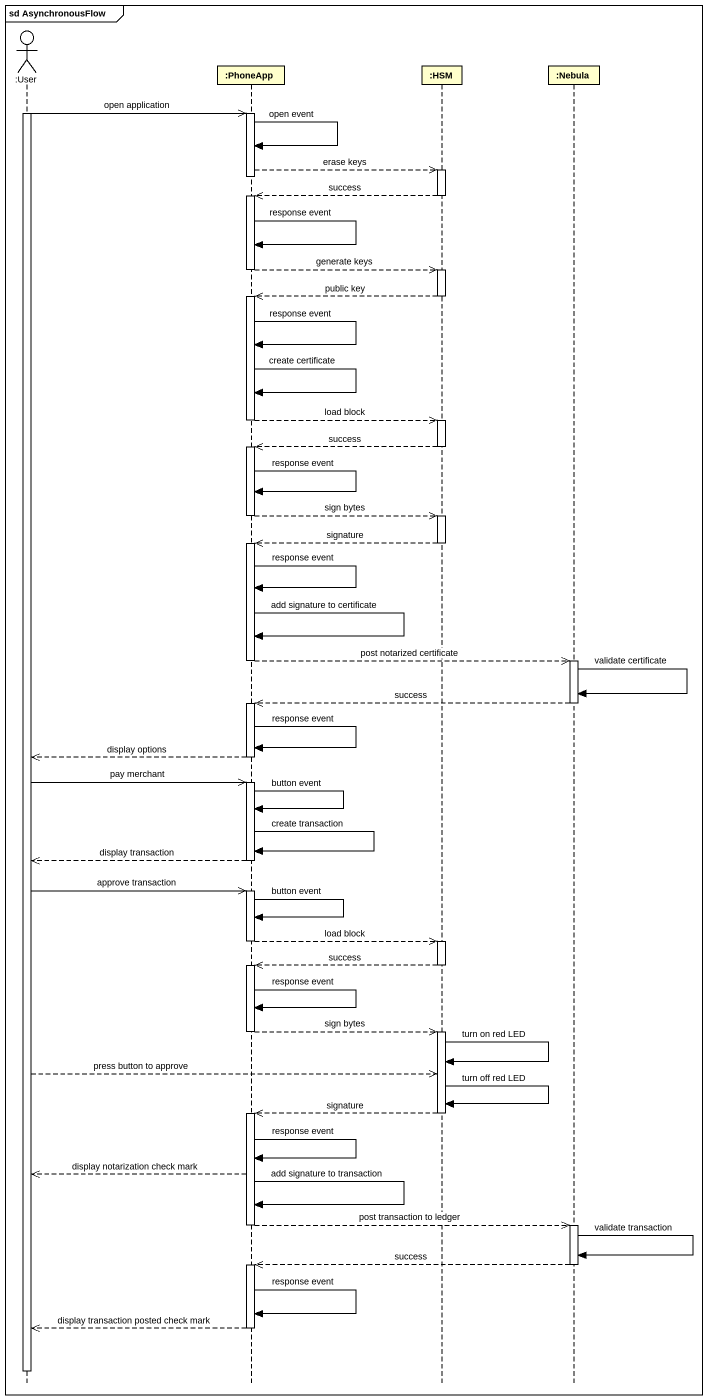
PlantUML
@startuml
mainframe sd AsynchronousFlow
hide footbox
actor ":User" as User
participant ":PhoneApp" as PhoneApp
participant ":HSM" as HSM
participant ":Nebula" as Nebula

activate User
User ->> PhoneApp : open application
activate PhoneApp
PhoneApp -> PhoneApp : open event
PhoneApp -->> HSM : erase keys
activate HSM
deactivate PhoneApp
HSM -->> PhoneApp : success
deactivate HSM
activate PhoneApp
PhoneApp -> PhoneApp : response event
PhoneApp -->> HSM : generate keys
deactivate PhoneApp
activate HSM
HSM -->> PhoneApp : public key
deactivate HSM
activate PhoneApp
PhoneApp -> PhoneApp : response event
PhoneApp -> PhoneApp : create certificate
PhoneApp -->> HSM : load block
deactivate PhoneApp
activate HSM
HSM -->> PhoneApp : success
deactivate HSM
activate PhoneApp
PhoneApp -> PhoneApp : response event
PhoneApp -->> HSM : sign bytes
deactivate PhoneApp
activate HSM
HSM -->> PhoneApp : signature
deactivate HSM
activate PhoneApp
PhoneApp -> PhoneApp : response event
PhoneApp -> PhoneApp : add signature to certificate
PhoneApp -->> Nebula : post notarized certificate
deactivate PhoneApp
activate Nebula
Nebula -> Nebula : validate certificate
Nebula -->> PhoneApp : success
deactivate Nebula
activate PhoneApp
PhoneApp -> PhoneApp : response event
PhoneApp -->> User : display options
deactivate PhoneApp
User ->> PhoneApp : pay merchant
activate PhoneApp
PhoneApp -> PhoneApp : button event
PhoneApp -> PhoneApp : create transaction
PhoneApp -->> User : display transaction
deactivate PhoneApp
User ->> PhoneApp : approve transaction
activate PhoneApp
PhoneApp -> PhoneApp : button event
PhoneApp -->> HSM : load block
deactivate PhoneApp
activate HSM
HSM -->> PhoneApp : success
deactivate HSM
activate PhoneApp
PhoneApp -> PhoneApp : response event
PhoneApp -->> HSM : sign bytes
deactivate PhoneApp
activate HSM
HSM -> HSM : turn on red LED
User -->> HSM : press button to approve
HSM -> HSM : turn off red LED
HSM -->> PhoneApp : signature
deactivate HSM
activate PhoneApp
PhoneApp -> PhoneApp : response event
PhoneApp -->> User : display notarization check mark
PhoneApp -> PhoneApp : add signature to transaction
PhoneApp -->> Nebula : post transaction to ledger
deactivate PhoneApp
activate Nebula
Nebula -> Nebula : validate transaction
Nebula -->> PhoneApp : success
deactivate Nebula
activate PhoneApp
PhoneApp -> PhoneApp : response event
PhoneApp -->> User : display transaction posted check mark
deactivate PhoneApp
deactivate User
@enduml
